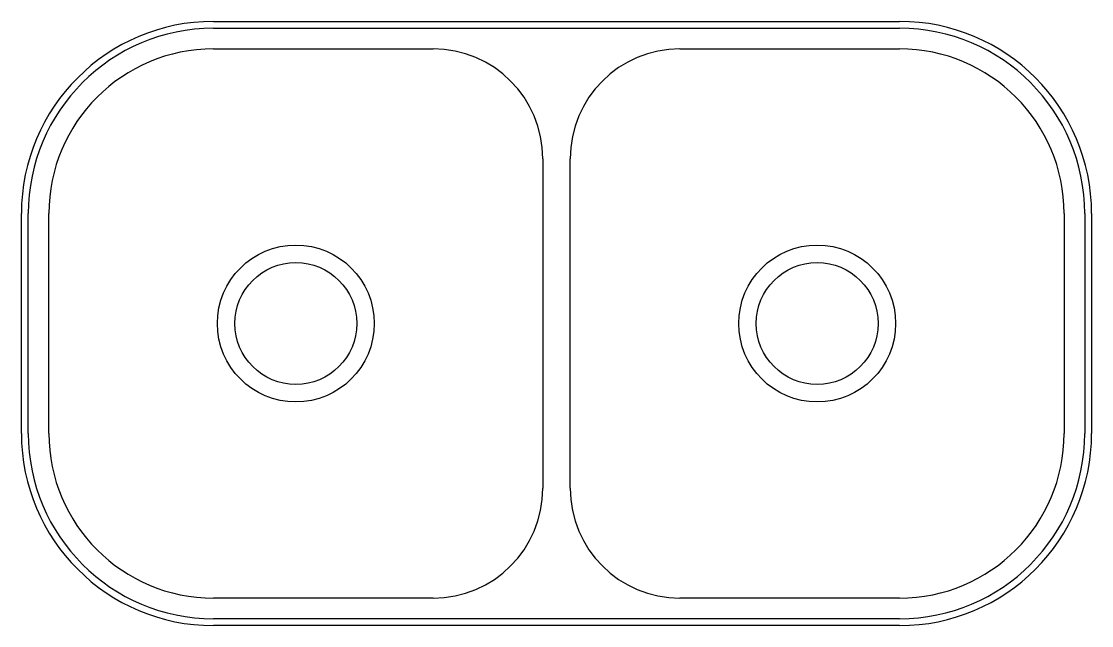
# Model space of a CAD drawing. Extents: x 4696 to 5476, y 3091 to 3531.
import ezdxf

# ---------------------------------------------------------------- set-up
doc = ezdxf.new("R2010")
doc.units = 0
doc.header["$LTSCALE"] = 450
doc.layers.get('0').update_dxf_attribs({"linetype": 'CONTINUOUS'})

msp = doc.modelspace()

# ---------------------------------------------------------------- linework, layer by layer
for p, q in [((4835.56, 3530.93), (5335.56, 3530.93)), ((4835.56, 3525.93), (5335.56, 3525.93)), ((4835.56, 3510.93), (4995.56, 3510.93)), ((5175.56, 3510.93), (5335.56, 3510.93)), ((5075.56, 3430.93), (5075.56, 3190.93)), ((5095.56, 3190.93), (5095.56, 3430.93)), ((4695.56, 3230.93), (4695.56, 3390.93)), ((4700.56, 3230.93), (4700.56, 3390.93)), ((4715.56, 3230.93), (4715.56, 3390.93)), ((5455.56, 3390.93), (5455.56, 3230.93)), ((5470.56, 3390.93), (5470.56, 3230.93)), ((5475.56, 3390.93), (5475.56, 3230.93)), ((4995.56, 3110.93), (4835.56, 3110.93)), ((5335.56, 3110.93), (5175.56, 3110.93)), ((5335.56, 3095.93), (4835.56, 3095.93)), ((5335.56, 3090.93), (4835.56, 3090.93))]:
    msp.add_line(p, q)
for centre, radius in [((4895.56, 3310.93), 57.15), ((5275.56, 3310.93), 57.15), ((4895.56, 3310.93), 44.45), ((5275.56, 3310.93), 44.45)]:
    msp.add_circle(centre, radius)
for centre, radius, start, end in [((4835.56, 3390.93), 140, 90, 180), ((4835.56, 3390.93), 135, 90, 180), ((5335.56, 3390.93), 140, 0, 90), ((5335.56, 3390.93), 135, 0, 90), ((4835.56, 3390.93), 120, 90, 180), ((4995.56, 3430.93), 80, 0, 90), ((5175.56, 3430.93), 80, 90, 180), ((5335.56, 3390.93), 120, 0, 90), ((4835.56, 3230.93), 140, 180, 270), ((4835.56, 3230.93), 135, 180, 270), ((4835.56, 3230.93), 120, 180, 270), ((5335.56, 3230.93), 120, 270, 0), ((5335.56, 3230.93), 135, 270, 0), ((5335.56, 3230.93), 140, 270, 0), ((4995.56, 3190.93), 80, 270, 0), ((5175.56, 3190.93), 80, 180, 270)]:
    msp.add_arc(centre, radius, start, end)

doc.saveas('drawing.dxf')
